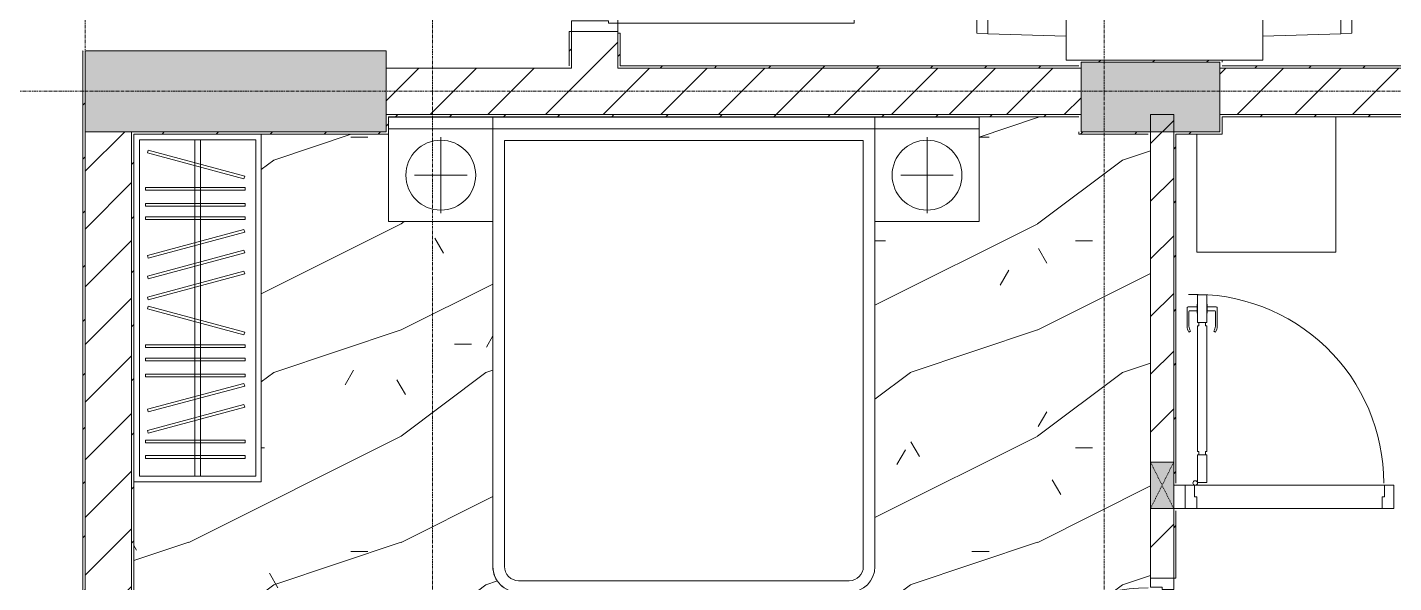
# Model space of a CAD drawing. Header units: millimetres. Extents: x 5357 to 259384, y -16348 to 109893.
# Drawn here: x 44202 to 50103, y 67817 to 70213 of the extents above; entities that cross this region are included whole.
import ezdxf

# ---------------------------------------------------------------- set-up
doc = ezdxf.new("R2010")
doc.units = ezdxf.units.MM
doc.linetypes.add('Dash', pattern=[6, 3, -3])
doc.linetypes.add('Grid Line', pattern=[22.225, 12.7, -3.175, 3.175, -3.175])
for name, color, linetype, lineweight in [('0-1', 7, 'Continuous', 5), ('A-DETL-GENF', 92, 'Continuous', 9), ('A-DETL-GENF-1', 53, 'Continuous', 9), ('A-DOOR', 31, 'Continuous', 9), ('A-DOOR-1', 254, 'Continuous', 9), ('A-DOOR-2', 53, 'Continuous', 9), ('A-DOOR-FRAM', 31, 'Continuous', 9), ('A-FLOR', 192, 'Continuous', 9), ('A-FLOR-1', 53, 'Continuous', 9), ('A-FLOR-PATT-1', 10, 'Continuous', 9), ('A-WALL', 113, 'Continuous', 9), ('A-WALL-1', 9, 'Continuous', 18), ('A-WALL-2', 53, 'Continuous', 9), ('A-WALL-3', 113, 'Continuous', 18), ('A-WALL-PATT', 111, 'Continuous', 9), ('A-WALL-PATT-1', 10, 'Continuous', 9), ('A-WALL-PATT-2', 53, 'Continuous', 9), ('G-IMPT-1', 254, 'Continuous', 9), ('I-FURN-1', 254, 'Continuous', 9), ('I-WALL-1', 9, 'Continuous', 18), ('I-WALL-3', 2, 'Continuous', 18), ('S-COLS-1', 253, 'Continuous', 5), ('S-COLS-2', 9, 'Continuous', 18), ('S-COLS-3', 53, 'Continuous', 9), ('S-COLS-4', 254, 'Continuous', 9), ('S-COLS-HDLN-1', 53, 'Dash', 9), ('S-GRID-1', 1, 'Grid Line', 9)]:
    doc.layers.add(name, color=color, linetype=linetype, lineweight=lineweight)
pattern_1 = [(45, (0, 0), (-124.4508, 124.4508), [])]
pattern_2 = [(45, (0, 0), (-116.67262, 116.67262), [])]

# ---------------------------------------------------------------- blocks, each defined once
blk = doc.blocks.new('NCV_TKTC_KET CAU_rvt-1-TKCS_MB CẢNH QUAN CÂY XANH')
at = {"layer": 'S-COLS-1'}
for points in [[(45752.6, 69761.9), (45752.6, 70111.9), (44452.6, 70111.9), (44452.6, 69761.9), (45301.5, 69761.9)], [(48752.6, 69761.9), (49352.6, 69761.9), (49352.6, 70061.9), (48752.6, 70061.9)]]:
    blk.add_hatch(color=256, dxfattribs=at).paths.add_polyline_path(points)
at = {"layer": 'S-COLS-2'}
for p, q in [((44452.6, 70111.9), (44452.6, 69761.9)), ((45752.6, 70111.9), (44452.6, 70111.9)), ((45752.6, 69761.9), (45752.6, 70111.9)), ((49352.6, 70061.9), (48752.6, 70061.9)), ((48752.6, 70061.9), (48752.6, 69761.9)), ((49352.6, 69761.9), (49352.6, 70061.9)), ((44452.6, 69761.9), (45752.6, 69761.9)), ((48752.6, 69761.9), (49352.6, 69761.9))]:
    blk.add_line(p, q, dxfattribs=at)
blk = doc.blocks.new('DOOR_CW_01 CANH MO-PANEL KINH - DIW_01-900x2200-CỬA GỖ VÂN LAMINATE-553393-TKCS_MB CẢNH QUAN CÂY XANH')
at = {"layer": 'A-DETL-GENF-1'}
for p, q in [((-399, 831.8), (-397, 831.8)), ((-399, 792.2), (-399, 831.8)), ((-397, 872), (-357, 872)), ((-397, 752), (-397, 872)), ((-397, 792.2), (-397, 831.8)), ((-357, 872), (-357, 752)), ((-357, 792.2), (-357, 831.8)), ((-355, 831.8), (-357, 831.8)), ((-355, 792.2), (-355, 831.8)), ((-442, 737), (-442, 816.5)), ((-399, 820.5), (-438, 820.5)), ((-434, 799.5), (-434, 737)), ((-399, 803.5), (-430, 803.5)), ((-397, 792.2), (-399, 792.2)), ((-357, 792.2), (-355, 792.2)), ((-355, 820.5), (-316, 820.5)), ((-355, 803.5), (-324, 803.5)), ((-320, 799.5), (-320, 737)), ((-312, 737), (-312, 816.5)), ((-433.9, 711.2), (-427.3, 715.8)), ((-357, 752), (-397, 752)), ((-397, 738), (-391, 738)), ((-397, 738), (-397, 196)), ((-363, 752), (-391, 752)), ((-391, 752), (-391, 738)), ((-363, 738), (-363, 752)), ((-357, 738), (-363, 738)), ((-357, 196), (-357, 738)), ((-320.1, 711.2), (-326.7, 715.8)), ((-397, 196), (-391, 196)), ((-357, 182), (-397, 182)), ((-397, 182), (-397, 62)), ((-391, 196), (-391, 182)), ((-391, 182), (-363, 182)), ((-357, 196), (-363, 196)), ((-363, 182), (-363, 196)), ((-357, 62), (-357, 182)), ((-397, 62), (-357, 62))]:
    blk.add_line(p, q, dxfattribs=at)
blk.add_circle((-407, 60), 10, dxfattribs=at)
for centre, radius, start, end in [((-407, 60), 814, 360, 92), ((-438, 816.5), 4, 90, 180), ((-430, 799.5), 4, 90, 180), ((-324, 799.5), 4, 360, 90), ((-316, 816.5), 4, 0, 90), ((-397, 737), 45, 180, 215), ((-397, 737), 37, 180, 215), ((-357, 737), 37, 325, 0), ((-357, 737), 45, 325, 0)]:
    blk.add_arc(centre, radius, start, end, dxfattribs=at)
at = {"layer": 'A-DOOR-2'}
for p, q in [((-410, 50), (-450, 50)), ((-450, 50), (-450, -50)), ((-410, 0), (-410, 50)), ((-400, 0), (-410, 0)), ((-407, 50), (-382, 50)), ((-400, -50), (-400, 0)), ((410, 0), (400, 0)), ((400, 0), (400, -50)), ((450, 50), (410, 50)), ((410, 50), (410, 0)), ((450, -50), (450, 50)), ((-450, -50), (-400, -50)), ((400, -50), (450, -50))]:
    blk.add_line(p, q, dxfattribs=at)
blk = doc.blocks.new('GIUONG NGU-2TAB-1600x2000 - GIUONG NGU-2TAB-1600x2000-V17-TKCS_MB CẢNH QUAN CÂY XANH')
at = {"layer": 'I-FURN-1'}
for p, q in [((569.6, 2050), (1997.1, 2050)), ((1997.1, 2050), (569.6, 2050)), ((1997.1, 2000), (569.6, 2000)), ((458.5, 50), (458.5, 1938.9)), ((458.5, 1938.9), (458.5, 50)), ((508.5, 1938.9), (508.5, 100)), ((2058.2, 100), (2058.2, 1938.9)), ((2108.2, 1938.9), (2108.2, 50)), ((2108.2, 50), (2108.2, 1938.9)), ((8.5, 50), (8.5, 450.3)), ((8.5, 450.3), (458.5, 450.3)), ((8.5, 450.3), (458.5, 450.3)), ((8.5, 50), (8.5, 450.3)), ((233.5, 86.8), (233.5, 413.5)), ((458.5, 450.3), (458.5, 50)), ((458.5, 450.3), (458.5, 50)), ((2108.2, 50), (2108.2, 450.3)), ((2108.2, 450.3), (2558.2, 450.3)), ((2108.2, 450.3), (2108.2, 50)), ((2558.2, 450.3), (2108.2, 450.3)), ((2333.2, 86.8), (2333.2, 413.5)), ((2558.2, 450.3), (2558.2, 50)), ((2558.2, 50), (2558.2, 450.3)), ((120.2, 250.2), (346.8, 250.2)), ((2446.5, 250.2), (2219.8, 250.2)), ((508.5, 100), (2058.2, 100)), ((458.5, 50), (8.5, 50)), ((8.5, 0), (8.5, 50)), ((8.5, 50), (458.5, 50)), ((458.5, 50), (8.5, 50)), ((458.5, 0), (8.5, 0)), ((2108.2, 50), (458.5, 50)), ((458.5, 50), (458.5, 0)), ((458.5, 0), (458.5, 50)), ((458.5, 50), (2108.2, 50)), ((458.5, 50), (2108.2, 50)), ((2108.2, 0), (458.5, 0)), ((458.5, 0), (2108.2, 0)), ((2558.2, 50), (2108.2, 50)), ((2108.2, 50), (2558.2, 50)), ((2108.2, 0), (2108.2, 50)), ((2108.2, 50), (2108.2, 0)), ((2108.2, 50), (2558.2, 50)), ((2558.2, 0), (2108.2, 0)), ((2558.2, 50), (2558.2, 0))]:
    blk.add_line(p, q, dxfattribs=at)
for centre in [(233.5, 250.2), (2333.2, 250.2)]:
    blk.add_circle(centre, 150.7, dxfattribs=at)
for centre, radius, start, end in [((569.6, 1938.9), 111.1, 90, 180), ((569.6, 1938.9), 111.1, 90, 180), ((1997.1, 1938.9), 111.1, 0, 90), ((1997.1, 1938.9), 111.1, 360, 90), ((569.6, 1938.9), 61.1, 90, 180), ((1997.1, 1938.9), 61.1, 360, 90)]:
    blk.add_arc(centre, radius, start, end, dxfattribs=at)
blk = doc.blocks.new('TU QUAN AO-SUITE ROOM_3 - TU QUAN AO-SUITE ROOM_3-V18-TKCS_MB CẢNH QUAN CÂY XANH')
at = {"layer": 'I-FURN-1'}
for p, q in [((-550, 1500), (0, 1500)), ((-550, 0), (-550, 1500)), ((0, 1500), (-550, 1500)), ((-550, 1500), (-550, 0)), ((-24, 1476), (-526, 1476)), ((-526, 1476), (-526, 600)), ((-526, 1476), (-526, 24)), ((-287, 576), (-287, 1476)), ((-263, 576), (-263, 1476)), ((-24, 24), (-24, 1476)), ((0, 1500), (0, 0)), ((0, 0), (0, 1500)), ((-480.1, 1386.9), (-480.1, 1398.9)), ((-480.1, 1398.9), (-50.1, 1398.9)), ((-480.1, 1386.9), (-480.1, 1398.9)), ((-50.1, 1386.9), (-480.1, 1386.9)), ((-50.1, 1398.9), (-50.1, 1386.9)), ((-480.1, 1320.5), (-480.1, 1332.5)), ((-480.1, 1332.5), (-50.1, 1332.5)), ((-480.1, 1320.5), (-480.1, 1332.5)), ((-50.1, 1320.5), (-480.1, 1320.5)), ((-50.1, 1332.5), (-50.1, 1320.5)), ((-478.3, 1178.1), (-61.3, 1289.9)), ((-58.2, 1278.3), (-475.2, 1166.5)), ((-61.3, 1289.9), (-58.2, 1278.3)), ((-478.3, 1086.9), (-61.3, 1198.6)), ((-58.2, 1187.1), (-475.2, 1075.3)), ((-61.3, 1198.6), (-58.2, 1187.1)), ((-475.2, 1166.5), (-478.3, 1178.1)), ((-475.2, 1075.3), (-478.3, 1086.9)), ((-480.1, 1035.3), (-480.1, 1047.3)), ((-480.1, 1047.3), (-50.1, 1047.3)), ((-480.1, 1035.3), (-480.1, 1047.3)), ((-50.1, 1035.3), (-480.1, 1035.3)), ((-50.1, 1047.3), (-50.1, 1035.3)), ((-480.1, 965.8), (-480.1, 977.8)), ((-480.1, 977.8), (-50.1, 977.8)), ((-480.1, 965.8), (-480.1, 977.8)), ((-50.1, 965.8), (-480.1, 965.8)), ((-50.1, 977.8), (-50.1, 965.8)), ((-480.1, 908.6), (-480.1, 920.6)), ((-480.1, 920.6), (-50.1, 920.6)), ((-480.1, 908.6), (-480.1, 920.6)), ((-50.1, 908.6), (-480.1, 908.6)), ((-50.1, 920.6), (-50.1, 908.6)), ((-475.2, 865.5), (-478.3, 853.9)), ((-478.3, 853.9), (-61.3, 742.1)), ((-58.2, 753.7), (-475.2, 865.5)), ((-478.3, 603.1), (-61.3, 714.9)), ((-61.3, 742.1), (-58.2, 753.7)), ((-61.3, 714.9), (-58.2, 703.3)), ((-58.2, 703.3), (-475.2, 591.5)), ((-526, 24), (-526, 600)), ((-478.3, 511.9), (-61.3, 623.6)), ((-475.2, 591.5), (-478.3, 603.1)), ((-58.2, 612.1), (-475.2, 500.3)), ((-61.3, 623.6), (-58.2, 612.1)), ((-550, 24), (-550, 576)), ((-478.3, 423.1), (-61.3, 534.9)), ((-287, 24), (-287, 576)), ((-263, 24), (-263, 576)), ((-61.3, 534.9), (-58.2, 523.3)), ((-475.2, 500.3), (-478.3, 511.9)), ((-58.2, 523.3), (-475.2, 411.5)), ((-475.2, 411.5), (-478.3, 423.1)), ((-480.1, 368.4), (-480.1, 356.4)), ((-50.1, 368.4), (-480.1, 368.4)), ((-480.1, 356.4), (-50.1, 356.4)), ((-50.1, 356.4), (-50.1, 368.4)), ((-480.1, 311.2), (-480.1, 299.2)), ((-50.1, 311.2), (-480.1, 311.2)), ((-480.1, 299.2), (-50.1, 299.2)), ((-50.1, 299.2), (-50.1, 311.2)), ((-480.1, 241.7), (-480.1, 229.7)), ((-50.1, 241.7), (-480.1, 241.7)), ((-50.1, 229.7), (-50.1, 241.7)), ((-480.1, 229.7), (-50.1, 229.7)), ((-475.2, 192.7), (-478.3, 181.1)), ((-478.3, 181.1), (-61.3, 69.4)), ((-58.2, 80.9), (-475.2, 192.7)), ((-61.3, 69.4), (-58.2, 80.9)), ((-526, 24), (-24, 24))]:
    blk.add_line(p, q, dxfattribs=at)
blk = doc.blocks.new('MAY GIAT - MAY GIAT_dwg-V21-TKCS_MB CẢNH QUAN CÂY XANH')
at = {"layer": 'G-IMPT-1', "flags": 128}
blk.add_lwpolyline([(5, 586.2), (5, 2.3), (605, 2.3), (605, 511.2)], dxfattribs=at)
blk = doc.blocks.new('MAY GIAT - MAY GIAT-V22-TKCS_MB CẢNH QUAN CÂY XANH')
at = {"layer": 'I-FURN-1'}
for p, q in [((5, -2.3), (605, -2.3)), ((5, -586.2), (5, -2.3)), ((605, -2.3), (605, -511.2))]:
    blk.add_line(p, q, dxfattribs=at)
at = {"extrusion": (0, 0, -1), "zscale": -1, "rotation": 180}
blk.add_blockref('MAY GIAT - MAY GIAT_dwg-V21-TKCS_MB CẢNH QUAN CÂY XANH', (0, 0), dxfattribs=at)
blk = doc.blocks.new('G1_SOF - BO TRU - 100x200-V59-TKCS_MB CẢNH QUAN CÂY XANH')
at = {"layer": 'S-COLS-3'}
blk.add_hatch(color=256, dxfattribs=at).paths.add_polyline_path([(-50, -100), (50, -100), (50, 100), (-50, 100)])
at = {"layer": 'S-COLS-2'}
for p, q in [((-50, 100), (50, 100)), ((-50, -100), (-50, 100)), ((50, 100), (50, -100)), ((50, -100), (-50, -100))]:
    blk.add_line(p, q, dxfattribs=at)
at = {"layer": 'S-COLS-HDLN-1'}
for p, q in [((50, -100), (-50, 100)), ((-50, -100), (50, 100))]:
    blk.add_line(p, q, dxfattribs=at)
blk = doc.blocks.new('DOOR_CW_01 CANH MO-PANEL KINH - DIG_01-900x2200-CỬA NHÔM KÍNH-400868-TKCS_MB CẢNH QUAN CÂY XANH')
at = {"layer": 'A-DETL-GENF-1'}
for p, q in [((-399, 831.8), (-397, 831.8)), ((-399, 792.2), (-399, 831.8)), ((-397, 872), (-357, 872)), ((-397, 752), (-397, 872)), ((-397, 792.2), (-397, 831.8)), ((-357, 872), (-357, 752)), ((-357, 792.2), (-357, 831.8)), ((-355, 831.8), (-357, 831.8)), ((-355, 792.2), (-355, 831.8)), ((-442, 737), (-442, 816.5)), ((-399, 820.5), (-438, 820.5)), ((-434, 799.5), (-434, 737)), ((-399, 803.5), (-430, 803.5)), ((-397, 792.2), (-399, 792.2)), ((-357, 792.2), (-355, 792.2)), ((-355, 820.5), (-316, 820.5)), ((-355, 803.5), (-324, 803.5)), ((-320, 799.5), (-320, 737)), ((-312, 737), (-312, 816.5)), ((-433.9, 711.2), (-427.3, 715.8)), ((-357, 752), (-397, 752)), ((-397, 738), (-391, 738)), ((-397, 738), (-397, 196)), ((-363, 752), (-391, 752)), ((-391, 752), (-391, 738)), ((-363, 738), (-363, 752)), ((-357, 738), (-363, 738)), ((-357, 196), (-357, 738)), ((-320.1, 711.2), (-326.7, 715.8)), ((-397, 196), (-391, 196)), ((-357, 182), (-397, 182)), ((-397, 182), (-397, 62)), ((-391, 196), (-391, 182)), ((-391, 182), (-363, 182)), ((-357, 196), (-363, 196)), ((-363, 182), (-363, 196)), ((-357, 62), (-357, 182)), ((-397, 62), (-357, 62))]:
    blk.add_line(p, q, dxfattribs=at)
blk.add_circle((-407, 60), 10, dxfattribs=at)
for centre, radius, start, end in [((-407, 60), 814, 360, 92), ((-438, 816.5), 4, 90, 180), ((-430, 799.5), 4, 90, 180), ((-324, 799.5), 4, 360, 90), ((-316, 816.5), 4, 0, 90), ((-397, 737), 45, 180, 215), ((-397, 737), 37, 180, 215), ((-357, 737), 37, 325, 0), ((-357, 737), 45, 325, 0)]:
    blk.add_arc(centre, radius, start, end, dxfattribs=at)
at = {"layer": 'A-DOOR-2'}
for p, q in [((-410, 50), (-450, 50)), ((-450, 50), (-450, -50)), ((-410, 0), (-410, 50)), ((-400, 0), (-410, 0)), ((-407, 50), (-382, 50)), ((-400, -50), (-400, 0)), ((410, 0), (400, 0)), ((400, 0), (400, -50)), ((450, 50), (410, 50)), ((410, 50), (410, 0)), ((450, -50), (450, 50)), ((-450, -50), (-400, -50)), ((400, -50), (450, -50))]:
    blk.add_line(p, q, dxfattribs=at)
blk = doc.blocks.new('RES_BAN AN 1 - RES_BAN AN 1-V136-TKCS_MB CẢNH QUAN CÂY XANH')
at = {"layer": 'I-FURN-1'}
for p, q in [((-425, 0), (-425, -1275)), ((-250, 0), (-425, 0)), ((425, 0), (360, 0)), ((425, -1275), (425, 0)), ((-761.9, -113.5), (-809.6, -115.1)), ((-809.6, -115.1), (-809.6, -536.9)), ((-761.9, -113.5), (-425, -102.3)), ((-761.9, -538.5), (-761.9, -113.5)), ((-761.9, -538.5), (-761.9, -113.5)), ((-425, -102.3), (-425, -549.7)), ((425, -102.3), (425, -549.7)), ((761.9, -113.5), (425, -102.3)), ((761.9, -538.5), (761.9, -113.5)), ((761.9, -113.5), (761.9, -538.5)), ((809.6, -115.1), (761.9, -113.5)), ((809.6, -536.9), (809.6, -115.1)), ((-809.6, -536.9), (-761.9, -538.5)), ((-425, -549.7), (-761.9, -538.5)), ((425, -549.7), (761.9, -538.5)), ((761.9, -538.5), (809.6, -536.9)), ((-809.6, -745.3), (-761.9, -743.8)), ((-809.6, -1167.2), (-809.6, -745.3)), ((-761.9, -743.8), (-425, -732.5)), ((-761.9, -1168.8), (-761.9, -743.8)), ((-761.9, -743.8), (-761.9, -1168.8)), ((-425, -732.5), (-425, -1180)), ((425, -732.5), (425, -1180)), ((761.9, -743.8), (425, -732.5)), ((761.9, -743.8), (809.6, -745.3)), ((761.9, -1168.8), (761.9, -743.8)), ((761.9, -1168.8), (761.9, -743.8)), ((809.6, -745.3), (809.6, -1167.2)), ((-761.9, -1168.8), (-809.6, -1167.2)), ((-425, -1180), (-761.9, -1168.8)), ((425, -1180), (761.9, -1168.8)), ((809.6, -1167.2), (761.9, -1168.8)), ((-425, -1275), (425, -1275))]:
    blk.add_line(p, q, dxfattribs=at)
blk = doc.blocks.new('NCV_TKTC_TANG 1_rvt-1-TKCS_MB CẢNH QUAN CÂY XANH')
at = {"layer": 'A-FLOR-PATT-1'}
h = blk.add_hatch(dxfattribs=at)
h.set_pattern_fill('FP_6', color=256, style=0, pattern_type=2)
h.set_pattern_definition([(0, (0, 0), (1788.16, 447.04), [73.762, -1267.358, 73.762, -1267.358, -7152.64]), (0, (0, 0), (1788.16, 447.04), [-2682.24, 73.762, -2608.478, 73.762, -1267.358, -3129.28]), (0, (0, 0), (1788.16, 447.04), [-6705.6, 73.762, -820.318, 73.762, -2161.438]), (120, (670.56, 223.5), (-1281.228, 1325.072), [73.762, -1267.358, 73.762, -8419.998]), (120, (670.56, 223.5), (-1281.228, 1325.072), [-1414.882, -1267.358, 73.762, -2608.478, -4470.4]), (120, (670.56, 223.5), (-1281.228, 1325.072), [-5364.48, 73.762, -1267.358, 73.762, -3055.518]), (120, (670.56, 223.5), (-1281.228, 1325.072), [-6779.362, -820.318, 73.762, -2161.438]), (240, (894.1, 1117.6), (-506.932, -1772.112), [73.762, -1267.358, 73.762, -8419.998]), (240, (894.1, 1117.6), (-506.932, -1772.112), [-1414.882, -1267.358, 73.762, -2608.478, -4470.4]), (240, (894.1, 1117.6), (-506.932, -1772.112), [-5364.48, 73.762, -1267.358, 73.762, -3055.518]), (240, (894.1, 1117.6), (-506.932, -1772.112), [-6779.362, -820.318, 73.762, -2161.438])])
h.paths.add_polyline_path([(45512.6, 66836.9), (45552.6, 66836.9), (45552.6, 66846.9), (46199.6, 66846.9), (46199.6, 67096.9), (47799.6, 67096.9), (47799.6, 66846.9), (49052.6, 66846.9), (49052.6, 69761.9), (49042.6, 69761.9), (49042.6, 69751.9), (48742.6, 69751.9), (48742.6, 69761.9), (48752.6, 69761.9), (48752.6, 69826.9), (45762.6, 69825.3), (45762.6, 69751.9), (45212.6, 69751.9), (45212.6, 68252), (44662.6, 68252), (44662.6, 66846.9), (44752.6, 66846.9), (44752.6, 66836.9), (45502.6, 66836.9)])
h.paths.add_polyline_path([(46323.8, 67775.3), (46295.1, 67779.1), (46268.3, 67790.2), (46245.3, 67807.9), (46227.6, 67830.9), (46216.5, 67857.7), (46212.7, 67886.5), (46212.7, 69375), (45762.7, 69375), (45764.2, 69825.3), (48312.4, 69825.3), (48312.4, 69375), (47862.4, 69375), (47862.4, 67886.5), (47858.6, 67857.7), (47847.5, 67830.9), (47829.8, 67807.9), (47799.6, 67787.2), (47780, 67779.1), (47751.3, 67775.3), (46511.9, 67775.3)])
h = blk.add_hatch(dxfattribs=at)
h.set_pattern_fill('FP_4', color=256, style=0, pattern_type=2)
h.set_pattern_definition([(216.87, (366.52, 916.3), (2748.89673, 1832.6049), [458.15, -4123.35]), (206.565, (916.3, 641.4), (-916.3012, -916.2996), [1024.455, -1024.455]), (198.435, (916.3, 183.26), (-1832.5985, -916.3019), [579.52, -2318.076])])
h.paths.add_polyline_path([(45512.6, 66836.9), (45552.6, 66836.9), (45552.6, 66846.9), (46199.6, 66846.9), (46199.6, 67096.9), (47799.6, 67096.9), (47799.6, 66846.9), (49052.6, 66846.9), (49052.6, 69761.9), (49042.6, 69761.9), (49042.6, 69751.9), (48742.6, 69751.9), (48742.6, 69761.9), (48752.6, 69761.9), (48752.6, 69826.9), (45762.6, 69825.3), (45762.6, 69751.9), (45212.6, 69751.9), (45212.6, 68252), (44662.6, 68252), (44662.6, 66846.9), (44752.6, 66846.9), (44752.6, 66836.9), (45502.6, 66836.9)])
h.paths.add_polyline_path([(46323.8, 67775.3), (46295.1, 67779.1), (46268.3, 67790.2), (46245.3, 67807.9), (46227.6, 67830.9), (46216.5, 67857.7), (46212.7, 67886.5), (46212.7, 69375), (45762.7, 69375), (45764.2, 69825.3), (48312.4, 69825.3), (48312.4, 69375), (47862.4, 69375), (47862.4, 67886.5), (47858.6, 67857.7), (47847.5, 67830.9), (47829.8, 67807.9), (47799.6, 67787.2), (47780, 67779.1), (47751.3, 67775.3), (46511.9, 67775.3)])
at = {"layer": 'A-WALL-PATT-1'}
h = blk.add_hatch(dxfattribs=at)
h.set_pattern_fill('FP_2', color=256, style=0, pattern_type=2)
h.set_pattern_definition(pattern_1)
h.paths.add_polyline_path([(49052.6, 64936.9), (49052.6, 64937.6), (49052.6, 65036.9), (49152.6, 65036.9), (49152.6, 65837.4), (49052.6, 65837.4)])
h.paths.add_polyline_path([(49052.6, 66637.4), (49152.6, 66637.4), (49152.6, 66937), (49052.6, 66937), (49052.6, 66726.9)])
h.paths.add_polyline_path([(49052.6, 67837), (49152.6, 67837), (49152.6, 68136.9), (49052.6, 68136.9)])
h.paths.add_polyline_path([(49052.6, 68336.9), (49152.6, 68336.9), (49152.6, 69836.9), (49052.6, 69836.9), (49052.6, 68471)])
at = {"layer": 'A-WALL-PATT-2'}
h = blk.add_hatch(dxfattribs=at)
h.set_pattern_fill('FP_10', color=256, style=0, pattern_type=2)
h.set_pattern_definition(pattern_2)
h.paths.add_polyline_path([(46762.6, 70036.9), (46762.6, 70187.4), (46752.6, 70187.4), (46752.6, 70036.9)])
h.paths.add_polyline_path([(46752.6, 71277.4), (46762.6, 71277.4), (46762.6, 73236.9), (46752.6, 73236.9), (46752.6, 71285.3)])
h = blk.add_hatch(dxfattribs=at)
h.set_pattern_fill('FP_10', color=256, style=0, pattern_type=2)
h.set_pattern_definition(pattern_2)
h.paths.add_polyline_path([(47722.3, 70036.9), (48742.6, 70036.9), (48742.6, 70046.9), (46762.6, 70046.9), (46762.6, 70036.9), (47117.1, 70036.9)])
h = blk.add_hatch(dxfattribs=at)
h.set_pattern_fill('FP_10', color=256, style=0, pattern_type=2)
h.set_pattern_definition(pattern_2)
h.paths.add_polyline_path([(49362.6, 70061.9), (49362.6, 70071.9), (48752.6, 70071.9), (48752.6, 70061.9), (49352.6, 70061.9)])
h = blk.add_hatch(dxfattribs=at)
h.set_pattern_fill('FP_10', color=256, style=0, pattern_type=2)
h.set_pattern_definition(pattern_2)
h.paths.add_polyline_path([(52742.6, 70036.9), (52742.6, 70046.9), (49362.6, 70046.9), (49362.6, 70036.9), (52564.1, 70036.9)])
h = blk.add_hatch(dxfattribs=at)
h.set_pattern_fill('FP_10', color=256, style=0, pattern_type=2)
h.set_pattern_definition(pattern_2)
h.paths.add_polyline_path([(45762.6, 69826.9), (48752.6, 69826.9), (48752.6, 69836.9), (45752.6, 69836.9), (45752.6, 69826.9)])
h = blk.add_hatch(dxfattribs=at)
h.set_pattern_fill('FP_10', color=256, style=0, pattern_type=2)
h.set_pattern_definition(pattern_2)
h.paths.add_polyline_path([(45762.6, 69751.9), (45762.6, 69826.9), (45752.6, 69826.9), (45752.6, 69751.9)])
h = blk.add_hatch(dxfattribs=at)
h.set_pattern_fill('FP_10', color=256, style=0, pattern_type=2)
h.set_pattern_definition(pattern_2)
h.paths.add_polyline_path([(52742.6, 69826.9), (52752.6, 69826.9), (52752.6, 69836.9), (49352.6, 69836.9), (49352.6, 69826.9), (52564.1, 69826.9)])
h = blk.add_hatch(dxfattribs=at)
h.set_pattern_fill('FP_10', color=256, style=0, pattern_type=2)
h.set_pattern_definition(pattern_2)
h.paths.add_polyline_path([(44652.6, 66846.9), (44662.6, 66846.9), (44662.6, 69761.9), (44652.6, 69761.9), (44652.6, 68471)])
h = blk.add_hatch(dxfattribs=at)
h.set_pattern_fill('FP_10', color=256, style=0, pattern_type=2)
h.set_pattern_definition(pattern_2)
h.paths.add_polyline_path([(44662.6, 69751.9), (45752.6, 69751.9), (45752.6, 69761.9), (44662.6, 69761.9)])
h = blk.add_hatch(dxfattribs=at)
h.set_pattern_fill('FP_10', color=256, style=0, pattern_type=2)
h.set_pattern_definition(pattern_2)
h.paths.add_polyline_path([(48932.8, 69751.9), (49042.6, 69751.9), (49042.6, 69761.9), (48742.6, 69761.9), (48742.6, 69751.9)])
h = blk.add_hatch(dxfattribs=at)
h.set_pattern_fill('FP_10', color=256, style=0, pattern_type=2)
h.set_pattern_definition(pattern_2)
h.paths.add_polyline_path([(49162.6, 68236.9), (49162.6, 69761.9), (49152.6, 69761.9), (49152.6, 68236.9)])
h = blk.add_hatch(dxfattribs=at)
h.set_pattern_fill('FP_10', color=256, style=0, pattern_type=2)
h.set_pattern_definition(pattern_2)
h.paths.add_polyline_path([(49162.6, 69751.9), (49352.6, 69751.9), (49352.6, 69761.9), (49162.6, 69761.9)])
h = blk.add_hatch(dxfattribs=at)
h.set_pattern_fill('FP_10', color=256, style=0, pattern_type=2)
h.set_pattern_definition(pattern_2)
h.paths.add_polyline_path([(49152.6, 64836.9), (49162.6, 64836.9), (49162.6, 65837.4), (49152.6, 65837.4), (49152.6, 65036.9)])
h.paths.add_polyline_path([(49162.6, 66637.4), (49162.6, 66937), (49152.6, 66937), (49152.6, 66637.4)])
h.paths.add_polyline_path([(49162.6, 67837), (49162.6, 68137), (49152.6, 68136.9), (49152.6, 67837)])
at = {"layer": 'A-FLOR-1'}
for p, q in [((46752.7, 70187.4), (46752.7, 71277.4)), ((50052.6, 68136.9), (49252.6, 68136.9))]:
    blk.add_line(p, q, dxfattribs=at)
at = {"layer": 'A-WALL-1'}
for p, q in [((49152.6, 69836.9), (49052.6, 69836.9)), ((49052.6, 69836.9), (49052.6, 69761.9)), ((49152.6, 69761.9), (49152.6, 69836.9)), ((49202.6, 68236.9), (49152.6, 68236.9)), ((49152.6, 67837), (49152.6, 68136.9)), ((49152.6, 68136.9), (49162.6, 68136.9))]:
    blk.add_line(p, q, dxfattribs=at)
at = {"layer": 'A-WALL-2'}
for p, q in [((49052.6, 69761.9), (49052.6, 68336.9)), ((49152.6, 68336.9), (49152.6, 69761.9)), ((49152.6, 69761.9), (49152.6, 68336.9)), ((49242.6, 68236.9), (50062.6, 68236.9)), ((49052.6, 68136.9), (49052.6, 67837)), ((49162.6, 68136.9), (49202.6, 68136.9)), ((50052.6, 68136.9), (49252.6, 68136.9))]:
    blk.add_line(p, q, dxfattribs=at)
at = {"layer": 'I-WALL-1'}
for p, q in [((46762.6, 70187.4), (46752.6, 70187.4)), ((46752.6, 70187.4), (46752.6, 70036.9)), ((46762.6, 70046.9), (46762.6, 70187.4)), ((46752.6, 70036.9), (46762.6, 70036.9)), ((48742.6, 70046.9), (46762.6, 70046.9)), ((46762.6, 70036.9), (48742.6, 70036.9)), ((49362.6, 70071.9), (48752.6, 70071.9)), ((48752.6, 70061.9), (49352.6, 70061.9)), ((49362.6, 70061.9), (49362.6, 70071.9)), ((52742.6, 70046.9), (49362.6, 70046.9)), ((49362.6, 70036.9), (52742.6, 70036.9)), ((48752.6, 69836.9), (45752.6, 69836.9)), ((45752.6, 69836.9), (45752.6, 69826.9)), ((45752.6, 69826.9), (45752.6, 69761.9)), ((45762.6, 69826.9), (48742.6, 69826.9)), ((45762.6, 69751.9), (45762.6, 69826.9)), ((48752.6, 69826.9), (48752.6, 69836.9)), ((52752.6, 69836.9), (49352.6, 69836.9)), ((49352.6, 69836.9), (49352.6, 69826.9)), ((49352.6, 69826.9), (49352.6, 69761.9)), ((49362.6, 69826.9), (52742.6, 69826.9)), ((49362.6, 69751.9), (49362.6, 69826.9)), ((44662.6, 69761.9), (44652.6, 69761.9)), ((44652.6, 69761.9), (44652.6, 66846.9)), ((45752.6, 69761.9), (44662.6, 69761.9)), ((44662.6, 66846.9), (44662.6, 69751.9)), ((44662.6, 69751.9), (45752.6, 69751.9)), ((45752.6, 69751.9), (45762.6, 69751.9)), ((48742.6, 69761.9), (48742.6, 69751.9)), ((48742.6, 69751.9), (49042.6, 69751.9)), ((49042.6, 69761.9), (48752.6, 69761.9)), ((49162.6, 69761.9), (49152.6, 69761.9)), ((49352.6, 69761.9), (49162.6, 69761.9)), ((49162.6, 68246.9), (49162.6, 69751.9)), ((49162.6, 69751.9), (49352.6, 69751.9)), ((49352.6, 69751.9), (49362.6, 69751.9)), ((49152.6, 68236.9), (49162.6, 68236.9)), ((49162.6, 68137), (49152.6, 68137)), ((49152.6, 68136.9), (49152.6, 67837)), ((49162.6, 67837), (49162.6, 68127)), ((49152.6, 67837), (49162.6, 67837))]:
    blk.add_line(p, q, dxfattribs=at)
at = {"layer": 'A-DOOR-1'}
blk.add_blockref('DOOR_CW_01 CANH MO-PANEL KINH - DIG_01-900x2200-CỬA NHÔM KÍNH-400868-TKCS_MB CẢNH QUAN CÂY XANH', (49652.6, 68186.9), dxfattribs=at)
at = {"layer": 'A-DOOR-1', "rotation": 90.00000000000092}
blk.add_blockref('DOOR_CW_01 CANH MO-PANEL KINH - DIW_01-900x2200-CỬA GỖ VÂN LAMINATE-553393-TKCS_MB CẢNH QUAN CÂY XANH', (49102.6, 67387), dxfattribs=at)
at = {"layer": 'I-FURN-1', "rotation": 180}
for name, p in [('RES_BAN AN 1 - RES_BAN AN 1-V136-TKCS_MB CẢNH QUAN CÂY XANH', (49112.6, 70071.9)), ('GIUONG NGU-2TAB-1600x2000 - GIUONG NGU-2TAB-1600x2000-V17-TKCS_MB CẢNH QUAN CÂY XANH', (48320.9, 69825.3)), ('MAY GIAT - MAY GIAT-V22-TKCS_MB CẢNH QUAN CÂY XANH', (49857.5, 69240.7)), ('TU QUAN AO-SUITE ROOM_3 - TU QUAN AO-SUITE ROOM_3-V18-TKCS_MB CẢNH QUAN CÂY XANH', (44662.6, 69752))]:
    blk.add_blockref(name, p, dxfattribs=at)
at = {"layer": 'S-COLS-4', "rotation": 180}
blk.add_blockref('G1_SOF - BO TRU - 100x200-V59-TKCS_MB CẢNH QUAN CÂY XANH', (49102.6, 68236.9), dxfattribs=at)
blk = doc.blocks.new('FD_05 - FD_05-1000x2200mm-835434-TKCS_MB CẢNH QUAN CÂY XANH')
at = {"layer": 'A-DETL-GENF'}
for p, q in [((470, 100), (470, 1120)), ((470, 1120), (510, 1120)), ((510, 1120), (510, 100)), ((510, 100), (470, 100))]:
    blk.add_line(p, q, dxfattribs=at)
blk.add_arc((510, 100), 1020, 92.24747, 180, dxfattribs=at)
at = {"layer": 'A-DOOR-FRAM'}
for p, q in [((-510, 100), (-545, 100)), ((-545, 100), (-545, -100)), ((-510, 60), (-510, 100)), ((-500, 60), (-510, 60)), ((-500, -100), (-500, 60)), ((510, 60), (500, 60)), ((500, 60), (500, -100)), ((545, 100), (510, 100)), ((510, 100), (510, 60)), ((545, -100), (545, 100)), ((-545, -100), (-500, -100)), ((500, -100), (545, -100))]:
    blk.add_line(p, q, dxfattribs=at)

msp = doc.modelspace()

# ---------------------------------------------------------------- hatches: boundary and pattern name
at = {"layer": 'A-WALL-PATT'}
h = msp.add_hatch(dxfattribs=at)
h.set_pattern_fill('FP_1', color=256, style=0, pattern_type=2)
h.set_pattern_definition(pattern_1)
h.paths.add_polyline_path([(46552.6, 70036.9), (46752.6, 70036.9), (46752.6, 70195.3), (46552.6, 70195.3)])
h.paths.add_polyline_path([(46712.6, 71285.3), (46752.6, 71285.3), (46752.6, 71511.9), (46552.6, 71511.9), (46552.6, 71285.3)])
h.paths.add_polyline_path([(46552.6, 71711.9), (46752.6, 71711.9), (46752.6, 74516.9), (46552.6, 74516.9), (46552.6, 71926.9)])
h = msp.add_hatch(dxfattribs=at)
h.set_pattern_fill('FP_41', color=256, style=0, pattern_type=2)
h.set_pattern_definition(pattern_2)
h.paths.add_polyline_path([(46542.6, 70036.9), (46552.6, 70036.9), (46552.6, 70195.3), (46542.6, 70193.1), (46542.6, 70046.9)])
h.paths.add_polyline_path([(46542.6, 71285.3), (46552.6, 71285.3), (46552.6, 71926.9), (46542.6, 71926.9), (46542.6, 71287.5)])
h = msp.add_hatch(dxfattribs=at)
h.set_pattern_fill('FP_41', color=256, style=0, pattern_type=2)
h.set_pattern_definition(pattern_2)
h.paths.add_polyline_path([(44452.6, 49151.9), (44452.6, 51761.9), (44442.6, 51761.9), (44442.6, 49151.9)])
h.paths.add_polyline_path([(44442.6, 52751.9), (44452.6, 52751.9), (44452.6, 53861.9), (44442.6, 53861.9), (44442.6, 52757.8)])
h.paths.add_polyline_path([(44452.6, 54951.9), (44452.6, 62061.9), (44442.6, 62061.9), (44442.6, 54951.9), (44452.6, 54951.9)])
h.paths.add_polyline_path([(44452.6, 63151.9), (44452.6, 63151.9), (44452.6, 70111.9), (44442.6, 70111.9), (44442.6, 63151.9)])
h = msp.add_hatch(dxfattribs=at)
h.set_pattern_fill('FP_1', color=256, style=0, pattern_type=2)
h.set_pattern_definition(pattern_1)
h.paths.add_polyline_path([(45752.6, 69836.9), (48752.6, 69836.9), (48752.6, 70036.9), (45752.6, 70036.9)])
h = msp.add_hatch(dxfattribs=at)
h.set_pattern_fill('FP_1', color=256, style=0, pattern_type=2)
h.set_pattern_definition(pattern_1)
h.paths.add_polyline_path([(51353.6, 69836.9), (52752.6, 69836.9), (52752.6, 70036.9), (49352.6, 70036.9), (49352.6, 69836.9), (50143.2, 69836.9)])
h = msp.add_hatch(dxfattribs=at)
h.set_pattern_fill('FP_1', color=256, style=0, pattern_type=2)
h.set_pattern_definition(pattern_1)
h.paths.add_polyline_path([(44452.6, 61961.9), (44652.6, 61961.9), (44652.6, 62061.9), (44452.6, 62061.9)])
h.paths.add_polyline_path([(44612.6, 63151.9), (44652.6, 63151.9), (44652.6, 64835.3), (44452.6, 64835.3), (44452.6, 63151.9)])
h.paths.add_polyline_path([(44452.6, 65035.3), (44652.6, 65035.3), (44652.6, 69761.9), (44452.6, 69761.9), (44452.6, 65512.2)])

# ---------------------------------------------------------------- linework, layer by layer
at = {"layer": 'A-FLOR'}
msp.add_line((45752.6, 70111.9), (45752.6, 70036.9), dxfattribs=at)
at = {"layer": 'A-WALL'}
for p, q in [((46552.6, 70036.9), (46552.6, 70195.3)), ((46552.6, 70195.3), (46552.6, 70036.9)), ((46552.6, 70036.9), (45752.6, 70036.9)), ((44452.6, 69761.9), (44452.6, 65035.3)), ((44452.6, 65035.3), (44452.6, 69761.9))]:
    msp.add_line(p, q, dxfattribs=at)
at = {"layer": 'A-WALL-3'}
for p, q in [((46752.6, 70036.9), (46752.6, 70195.3)), ((45752.6, 70036.9), (45752.6, 69836.9)), ((48752.6, 70036.9), (46752.6, 70036.9)), ((48752.6, 69836.9), (48752.6, 70036.9)), ((52752.6, 70036.9), (49352.6, 70036.9)), ((49352.6, 70036.9), (49352.6, 69836.9)), ((45752.6, 69836.9), (48752.6, 69836.9)), ((49352.6, 69836.9), (52752.6, 69836.9)), ((44652.6, 69761.9), (44452.6, 69761.9)), ((44652.6, 65035.3), (44652.6, 69761.9))]:
    msp.add_line(p, q, dxfattribs=at)
at = {"layer": 'I-WALL-3'}
for p, q in [((46542.6, 70195.3), (46542.6, 70046.9)), ((46552.6, 70195.3), (46542.6, 70195.3)), ((44442.6, 70111.9), (44442.6, 63151.9)), ((44452.6, 69761.9), (44452.6, 70111.9))]:
    msp.add_line(p, q, dxfattribs=at)
at = {"layer": 'S-GRID-1'}
for p, q in [((44452.6, 20960.6), (44452.6, 80482.7)), ((45952.6, 20960.6), (45952.6, 80482.7)), ((48852.6, 20960.6), (48852.6, 80482.7)), ((130319.3, 69936.9), (29351.8, 69936.9))]:
    msp.add_line(p, q, dxfattribs=at)

# ---------------------------------------------------------------- block references
at = {"layer": '0-1'}
for name in ['NCV_TKTC_KET CAU_rvt-1-TKCS_MB CẢNH QUAN CÂY XANH', 'NCV_TKTC_TANG 1_rvt-1-TKCS_MB CẢNH QUAN CÂY XANH']:
    msp.add_blockref(name, (0, 0), dxfattribs=at)
at = {"layer": 'A-DOOR', "rotation": 269.9999999999999}
msp.add_blockref('FD_05 - FD_05-1000x2200mm-835434-TKCS_MB CẢNH QUAN CÂY XANH', (46652.6, 70740.3), dxfattribs=at)

doc.saveas('drawing.dxf')
